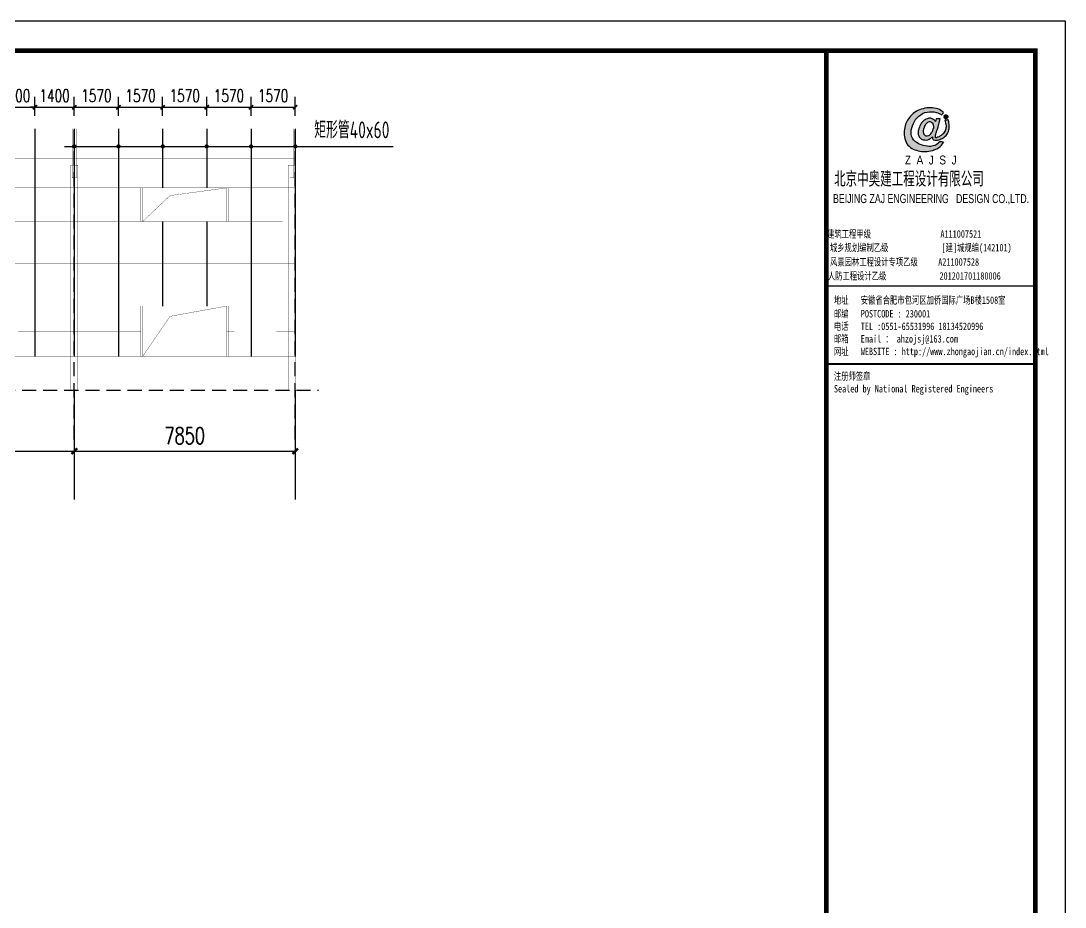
# Model space of a CAD drawing. Extents: x 180850 to 1400258, y 48356 to 327067.
# Drawn here: x 1246266 to 1283373, y 167623 to 199123 of the extents above; entities that cross this region are included whole.
import ezdxf
from ezdxf.enums import TextEntityAlignment as Align

# ---------------------------------------------------------------- set-up
doc = ezdxf.new("R2010")
doc.units = 0
doc.header["$LTSCALE"] = 1000
doc.linetypes.add('DASHED', pattern=[0.75, 0.5, -0.25])
doc.layers.add('_0', color=7, linetype='Continuous', lineweight=25)
for name, color, linetype in [('AXIS', 3, 'Continuous'), ('LT', 27, 'Continuous'), ('PUB_TITLE', 4, 'Continuous'), ('TEXT', 7, 'Continuous'), ('图签', 3, 'Continuous')]:
    doc.layers.add(name, color=color, linetype=linetype)
doc.styles.add('_gyy_title_Arial', font='arial.ttf', dxfattribs={"width": 0.7})
doc.styles.add('_gyy_title_ST', font='', dxfattribs={"width": 0.8})
doc.styles.add('_TCH_DIM_T3', font='SIMPLEX', dxfattribs={"width": 0.705882, "bigfont": 'GBCBIG'})
doc.styles.add('HZ', font='txt.shx', dxfattribs={"width": 0.8, "bigfont": '000hztxt.shx'})
doc.styles.add('TSSD_Label', font='tssdeng.shx', dxfattribs={"width": 0.7, "bigfont": 'hztxt.shx'})
doc.styles.get('_gyy_title_ST').set_extended_font_data('SimSun')
doc.dimstyles.new('_TCH_ARCH&&150', dxfattribs={"dimtxt": 446.25, "dimasz": 150, "dimexe": 375, "dimexo": 450, "dimgap": 189.375, "dimtad": 1, "dimdec": 0, "dimzin": 0, "dimdsep": 46, "dimtxsty": '_TCH_DIM_T3', "dimblk": 'ARCHTICK', "dimcen": 0.09, "dimclrd": 3, "dimclre": 3, "dimclrt": 7, "dimazin": 2, "dimtfac": 1, "dimtdec": 0, "dimtix": 1, "dimtmove": 2, "dimatfit": 3, "dimfxl": 1, "dimtolj": 1, "dimtzin": 0, "dimarcsym": 0})
doc.dimstyles.new('_TCH_ARCH&&200', dxfattribs={"dimtxt": 595, "dimasz": 200, "dimexe": 500, "dimexo": 600, "dimgap": 252.5, "dimtad": 1, "dimdec": 0, "dimzin": 0, "dimdsep": 46, "dimtxsty": '_TCH_DIM_T3', "dimblk": 'ARCHTICK', "dimcen": 0.09, "dimclrt": 7, "dimazin": 2, "dimtfac": 1, "dimtdec": 0, "dimtix": 1, "dimtmove": 2, "dimatfit": 3, "dimfxl": 1, "dimtolj": 1, "dimtzin": 0, "dimarcsym": 0})

# ---------------------------------------------------------------- blocks, each defined once
blk = doc.blocks.new('A$C5D176E33')
at = {"layer": 'LT', "linetype": 'DASHED'}
for p, q in [((42960, 39319), (42960, 50369)), ((50810, 39319), (50810, 50369)), ((605, 41069), (51633, 41069))]:
    blk.add_line(p, q, dxfattribs=at)
at = {"layer": 'LT', "linetype": 'DASHED', "const_width": 10}
for points in [[(50810, 50369), (1310, 50369)], [(50810, 49319), (1310, 49319)], [(50810, 48269), (1310, 48269)], [(50360, 47069), (1310, 47069)], [(50360, 45569), (1310, 45569)], [(50810, 45565), (34318, 45565)], [(50810, 44065), (34468, 44065)], [(40960, 43167), (45328, 43167)], [(48385, 43164), (50810, 43167)], [(50810, 42269), (34468, 42269)]]:
    blk.add_lwpolyline(points, dxfattribs=at)
for points in [[(42885, 50369), (43035, 50369), (43035, 48622), (42885, 48622)], [(50613, 50369), (50763, 50369), (50763, 48622), (50613, 48622)], [(42838, 41069), (42838, 49069), (43088, 49069), (43088, 41069)], [(50560, 41069), (50560, 49069), (50810, 49069), (50810, 41069)], [(45328, 48265), (45385, 48265), (45385, 47065), (45328, 47065)], [(46364, 47990), (48385, 48265), (48385, 47065), (45385, 47065)], [(48442, 48265), (48385, 48265), (48385, 47065), (48442, 47065)], [(45328, 44065), (45385, 44065), (45385, 42269), (45328, 42269)], [(46364, 43698), (48385, 44065), (48385, 42269), (45385, 42269)], [(48442, 44065), (48385, 44065), (48385, 42269), (48442, 42269)]]:
    blk.add_lwpolyline(points, close=True, dxfattribs=at)
blk = doc.blocks.new('dd')
at = {"layer": '图签'}
h = blk.add_hatch(color=5, dxfattribs=at)
h.set_gradient(color1=(0, 0, 255), color2=(36, 36, 255), one_color=1, tint=0.57)
h.paths.add_polyline_path([(452, 1270, -0.093206), (531, 1562, -0.136321), (716, 1807, -0.161039), (988, 1948, -0.108591), (1307, 1935, -0.049497), (1479, 1861, 0.062627), (1539, 1932, 0.094388), (1351, 2056, 0.136326), (854, 2062, 0.161722), (430, 1810, 0.133661), (243, 1435, 0.158414), (286, 937, 0.22517), (632, 669, 0.138663), (1107, 646, 0.074676), (1375, 753, 0.125344), (1543, 944, 0.006312), (1413, 948, -0.090385), (1244, 833, -0.096745), (1053, 797, -0.073845), (803, 850, -0.140868), (530, 1020, -0.160753)])
h = blk.add_hatch(color=1, dxfattribs=at)
h.set_gradient(color1=(255, 0, 0), color2=(255, 0, 0), tint=0.57)
h.paths.add_polyline_path([(1557, 1818, 0.386553), (1564, 1757, 0.170676), (1604, 1736, 0.082224), (1657, 1743, 0.087509), (1686, 1766, 0.264235), (1694, 1804, 0.244333), (1636, 1850, 0.30271)])
h = blk.add_hatch(color=5, dxfattribs=at)
h.set_gradient(color1=(0, 0, 255), color2=(36, 36, 255), one_color=1, tint=0.57)
h.paths.add_polyline_path([(1306, 1289, 0.011169), (1334, 1370, 0.005807), (1431, 1724, 0.01105), (1292, 1724, 0.016796), (1267, 1634, 0.125943), (1203, 1704, 0.083806), (1120, 1739, 0.082879), (1047, 1739, -0.008503), (952, 1710, 0.060057), (844, 1628, 0.086078), (774, 1532, 0.099424), (705, 1347, 0.12153), (690, 1225, 0.102644), (719, 1122, 0.056648), (797, 1042, 0.092914), (913, 1013, 0.194578), (1098, 1064, -0.002562), (1175, 1122, 0.064354), (1167, 1068, 0.172385), (1207, 1017, 0.105458), (1300, 1002, 0.086567), (1454, 1046, 0.047674), (1592, 1136, 0.166359), (1692, 1274, 0.096748), (1728, 1431, 0.03151), (1728, 1548, 0.041815), (1700, 1691, 0.007654), (1588, 1673, -0.009919), (1610, 1585, -0.068269), (1624, 1482, -0.105336), (1605, 1352, -0.14652), (1528, 1223, -0.070486), (1434, 1151, -0.077937), (1341, 1103, -0.127098), (1272, 1084, -0.114215), (1267, 1129, -0.007609)])
h.paths.add_polyline_path([(865, 1245, -0.099994), (863, 1328, -0.050974), (888, 1427, -0.120527), (938, 1529, -0.043888), (1002, 1595, -0.08446), (1063, 1619, -0.147309), (1127, 1607, -0.037474), (1177, 1572, -0.06931), (1209, 1507, -0.067662), (1213, 1431, -0.02676), (1211, 1413, 0.017209), (1183, 1329, -0.048815), (1120, 1223, -0.139096), (1046, 1163, -0.097991), (944, 1153, -0.085394), (909, 1169, -0.149141)], flags=16)
blk.add_lwpolyline([(1539, 1932, 0.094388), (1351, 2056, 0.136326), (854, 2062, 0.161722), (430, 1810, 0.133661), (243, 1435, 0.158414), (286, 937, 0.22517), (632, 669, 0.138663), (1107, 646, 0.074676), (1375, 753, 0.125344), (1543, 944, 0.006312), (1413, 948, -0.090385), (1244, 833, -0.096745), (1053, 797, -0.073845), (803, 850, -0.140868), (530, 1020, -0.160753), (452, 1270, -0.093206), (531, 1562, -0.136321), (716, 1807, -0.161039), (988, 1948, -0.108591), (1307, 1935, -0.049497), (1479, 1861, 0.062627)], format="xyb", close=True, dxfattribs=at)
for points in [[(1694, 1804, 0.243958), (1636, 1850, 0.303117), (1557, 1818, 0.386553), (1564, 1757, 0.170676), (1604, 1736, 0.082224), (1657, 1743, 0.087509), (1686, 1766, 0.264235), (1694, 1804, -7.823139)], [(1431, 1724, 0.011041), (1292, 1724, 0.016796), (1267, 1634, 0.125943), (1203, 1704, 0.083806), (1120, 1739, 0.082879), (1047, 1739, -0.008503), (952, 1710, 0.060057), (844, 1628, 0.086078), (774, 1532, 0.099424), (705, 1347, 0.12153), (690, 1225, 0.102644), (719, 1122, 0.056648), (797, 1042, 0.092914), (913, 1013, 0.194578), (1098, 1064, -0.002562), (1175, 1122, 0.064354), (1167, 1068, 0.172385), (1207, 1017, 0.105458), (1300, 1002, 0.086567), (1454, 1046, 0.047674), (1592, 1136, 0.166359), (1692, 1274, 0.096748), (1728, 1431, 0.03151), (1728, 1548, 0.041815), (1700, 1691, 0.007654), (1588, 1673, -0.009919), (1610, 1585, -0.068269), (1624, 1482, -0.105336), (1605, 1352, -0.14652), (1528, 1223, -0.070486), (1434, 1151, -0.077937), (1341, 1103, -0.127098), (1272, 1084, -0.114215), (1267, 1129, -0.007609), (1306, 1289, 0.011169), (1334, 1370, 0.005782), (1430, 1722, 0.069025)], [(1213, 1431, 0.067662), (1209, 1507, 0.06931), (1177, 1572, 0.037474), (1127, 1607, 0.147309), (1063, 1619, 0.08446), (1002, 1595, 0.043888), (938, 1529, 0.120527), (888, 1427, 0.050974), (863, 1328, 0.099994), (865, 1245, 0.149141), (909, 1169, 0.085394), (944, 1153, 0.097991), (1046, 1163, 0.139096), (1120, 1223, 0.048815), (1183, 1329, -0.017209), (1211, 1413, 0.02676), (1213, 1431, 0.441273)]]:
    blk.add_lwpolyline(points, format="xyb", dxfattribs=at)
at = {"insert": (246, 492), "char_height": 300, "width": 8000, "attachment_point": 1, "style": 'HZ'}
blk.add_mtext('{\\fArial|b0|i0|c0|p32;Z  A  J  S  J}', dxfattribs=at)
blk = doc.blocks.new('_ArchTick')
at = {"color": 0, "linetype": 'ByBlock', "const_width": 0.4}
blk.add_lwpolyline([(-0.5, -0.5), (0.5, 0.5)], dxfattribs=at)
blk = doc.blocks.new('*D986')
at = {"layer": 'AXIS', "color": 0, "lineweight": -2, "transparency": 16777216}
for p, q in [((1241163, 185392), (1241163, 183327)), ((1248163, 185392), (1248163, 183327)), ((1241163, 183827), (1248163, 183827))]:
    blk.add_line(p, q, dxfattribs=at)
at = {"layer": 'Defpoints', "color": 0, "transparency": 16777216}
for p in [(1241163, 185992), (1248163, 185992), (1248163, 183827)]:
    blk.add_point(p, dxfattribs=at)
at = {"layer": 'AXIS', "color": 0, "lineweight": -2, "transparency": 16777216, "xscale": 200, "yscale": 200, "zscale": 200, "rotation": 180}
blk.add_blockref('_ArchTick', (1241163, 183827), dxfattribs=at)
at = {"layer": 'AXIS', "color": 0, "lineweight": -2, "transparency": 16777216, "xscale": 200, "yscale": 200, "zscale": 200}
blk.add_blockref('_ArchTick', (1248163, 183827), dxfattribs=at)
at = {"layer": 'AXIS', "color": 7, "transparency": 16777216, "insert": (1244663, 184377), "char_height": 595, "attachment_point": 5, "style": '_TCH_DIM_T3'}
blk.add_mtext('\\A1;7000', dxfattribs=at)
blk = doc.blocks.new('*D987')
at = {"layer": 'AXIS', "color": 0, "lineweight": -2, "transparency": 16777216}
for p, q in [((1248163, 185392), (1248163, 183327)), ((1256013, 185392), (1256013, 183327)), ((1248163, 183827), (1256013, 183827))]:
    blk.add_line(p, q, dxfattribs=at)
at = {"layer": 'Defpoints', "color": 0, "transparency": 16777216}
for p in [(1248163, 185992), (1256013, 185992), (1256013, 183827)]:
    blk.add_point(p, dxfattribs=at)
at = {"layer": 'AXIS', "color": 0, "lineweight": -2, "transparency": 16777216, "xscale": 200, "yscale": 200, "zscale": 200, "rotation": 180}
blk.add_blockref('_ArchTick', (1248163, 183827), dxfattribs=at)
at = {"layer": 'AXIS', "color": 0, "lineweight": -2, "transparency": 16777216, "xscale": 200, "yscale": 200, "zscale": 200}
blk.add_blockref('_ArchTick', (1256013, 183827), dxfattribs=at)
at = {"layer": 'AXIS', "color": 7, "transparency": 16777216, "insert": (1252088, 184377), "char_height": 595, "attachment_point": 5, "style": '_TCH_DIM_T3'}
blk.add_mtext('\\A1;7850', dxfattribs=at)
blk = doc.blocks.new('*D1016')
at = {"color": 3, "lineweight": -2, "transparency": 16777216}
for p, q in [((1245363, 195742), (1245363, 196427)), ((1246763, 195742), (1246763, 196427)), ((1245363, 196052), (1245213, 196052)), ((1245363, 196052), (1246763, 196052)), ((1246763, 196052), (1246913, 196052))]:
    blk.add_line(p, q, dxfattribs=at)
at = {"layer": 'Defpoints', "color": 0, "transparency": 16777216}
for p in [(1246763, 196052), (1245363, 195292), (1246763, 195292)]:
    blk.add_point(p, dxfattribs=at)
at = {"color": 3, "lineweight": -2, "transparency": 16777216, "xscale": 150, "yscale": 150, "zscale": 150}
blk.add_blockref('_ArchTick', (1245363, 196052), dxfattribs=at)
at = {"color": 3, "lineweight": -2, "transparency": 16777216, "xscale": 150, "yscale": 150, "zscale": 150, "rotation": 180}
blk.add_blockref('_ArchTick', (1246763, 196052), dxfattribs=at)
at = {"color": 7, "transparency": 16777216, "insert": (1246063, 196465), "char_height": 446.2, "attachment_point": 5, "style": '_TCH_DIM_T3'}
blk.add_mtext('\\A1;1400', dxfattribs=at)
blk = doc.blocks.new('*D1017')
at = {"color": 3, "lineweight": -2, "transparency": 16777216}
for p, q in [((1246763, 195742), (1246763, 196427)), ((1248163, 195742), (1248163, 196427)), ((1246763, 196052), (1246613, 196052)), ((1246763, 196052), (1248163, 196052)), ((1248163, 196052), (1248313, 196052))]:
    blk.add_line(p, q, dxfattribs=at)
at = {"layer": 'Defpoints', "color": 0, "transparency": 16777216}
for p in [(1248163, 196052), (1246763, 195292), (1248163, 195292)]:
    blk.add_point(p, dxfattribs=at)
at = {"color": 3, "lineweight": -2, "transparency": 16777216, "xscale": 150, "yscale": 150, "zscale": 150}
blk.add_blockref('_ArchTick', (1246763, 196052), dxfattribs=at)
at = {"color": 3, "lineweight": -2, "transparency": 16777216, "xscale": 150, "yscale": 150, "zscale": 150, "rotation": 180}
blk.add_blockref('_ArchTick', (1248163, 196052), dxfattribs=at)
at = {"color": 7, "transparency": 16777216, "insert": (1247463, 196465), "char_height": 446.2, "attachment_point": 5, "style": '_TCH_DIM_T3'}
blk.add_mtext('\\A1;1400', dxfattribs=at)
blk = doc.blocks.new('*D1018')
at = {"color": 3, "lineweight": -2, "transparency": 16777216}
for p, q in [((1248163, 195742), (1248163, 196427)), ((1249733, 195742), (1249733, 196427)), ((1248163, 196052), (1249733, 196052))]:
    blk.add_line(p, q, dxfattribs=at)
at = {"layer": 'Defpoints', "color": 0, "transparency": 16777216}
for p in [(1249733, 196052), (1248163, 195292), (1249733, 195292)]:
    blk.add_point(p, dxfattribs=at)
at = {"color": 3, "lineweight": -2, "transparency": 16777216, "xscale": 150, "yscale": 150, "zscale": 150, "rotation": 180}
blk.add_blockref('_ArchTick', (1248163, 196052), dxfattribs=at)
at = {"color": 3, "lineweight": -2, "transparency": 16777216, "xscale": 150, "yscale": 150, "zscale": 150}
blk.add_blockref('_ArchTick', (1249733, 196052), dxfattribs=at)
at = {"color": 7, "transparency": 16777216, "insert": (1248948, 196465), "char_height": 446.2, "attachment_point": 5, "style": '_TCH_DIM_T3'}
blk.add_mtext('\\A1;1570', dxfattribs=at)
blk = doc.blocks.new('*D1019')
at = {"color": 3, "lineweight": -2, "transparency": 16777216}
for p, q in [((1249733, 195742), (1249733, 196427)), ((1251303, 195742), (1251303, 196427)), ((1249733, 196052), (1251303, 196052))]:
    blk.add_line(p, q, dxfattribs=at)
at = {"layer": 'Defpoints', "color": 0, "transparency": 16777216}
for p in [(1251303, 196052), (1249733, 195292), (1251303, 195292)]:
    blk.add_point(p, dxfattribs=at)
at = {"color": 3, "lineweight": -2, "transparency": 16777216, "xscale": 150, "yscale": 150, "zscale": 150, "rotation": 180}
blk.add_blockref('_ArchTick', (1249733, 196052), dxfattribs=at)
at = {"color": 3, "lineweight": -2, "transparency": 16777216, "xscale": 150, "yscale": 150, "zscale": 150}
blk.add_blockref('_ArchTick', (1251303, 196052), dxfattribs=at)
at = {"color": 7, "transparency": 16777216, "insert": (1250518, 196465), "char_height": 446.2, "attachment_point": 5, "style": '_TCH_DIM_T3'}
blk.add_mtext('\\A1;1570', dxfattribs=at)
blk = doc.blocks.new('*D1020')
at = {"color": 3, "lineweight": -2, "transparency": 16777216}
for p, q in [((1251303, 195742), (1251303, 196427)), ((1252873, 195742), (1252873, 196427)), ((1251303, 196052), (1252873, 196052))]:
    blk.add_line(p, q, dxfattribs=at)
at = {"layer": 'Defpoints', "color": 0, "transparency": 16777216}
for p in [(1252873, 196052), (1251303, 195292), (1252873, 195292)]:
    blk.add_point(p, dxfattribs=at)
at = {"color": 3, "lineweight": -2, "transparency": 16777216, "xscale": 150, "yscale": 150, "zscale": 150, "rotation": 180}
blk.add_blockref('_ArchTick', (1251303, 196052), dxfattribs=at)
at = {"color": 3, "lineweight": -2, "transparency": 16777216, "xscale": 150, "yscale": 150, "zscale": 150}
blk.add_blockref('_ArchTick', (1252873, 196052), dxfattribs=at)
at = {"color": 7, "transparency": 16777216, "insert": (1252088, 196465), "char_height": 446.2, "attachment_point": 5, "style": '_TCH_DIM_T3'}
blk.add_mtext('\\A1;1570', dxfattribs=at)
blk = doc.blocks.new('*D1021')
at = {"color": 3, "lineweight": -2, "transparency": 16777216}
for p, q in [((1252873, 195742), (1252873, 196427)), ((1254443, 195742), (1254443, 196427)), ((1252873, 196052), (1254443, 196052))]:
    blk.add_line(p, q, dxfattribs=at)
at = {"layer": 'Defpoints', "color": 0, "transparency": 16777216}
for p in [(1254443, 196052), (1252873, 195292), (1254443, 195292)]:
    blk.add_point(p, dxfattribs=at)
at = {"color": 3, "lineweight": -2, "transparency": 16777216, "xscale": 150, "yscale": 150, "zscale": 150, "rotation": 180}
blk.add_blockref('_ArchTick', (1252873, 196052), dxfattribs=at)
at = {"color": 3, "lineweight": -2, "transparency": 16777216, "xscale": 150, "yscale": 150, "zscale": 150}
blk.add_blockref('_ArchTick', (1254443, 196052), dxfattribs=at)
at = {"color": 7, "transparency": 16777216, "insert": (1253658, 196465), "char_height": 446.2, "attachment_point": 5, "style": '_TCH_DIM_T3'}
blk.add_mtext('\\A1;1570', dxfattribs=at)
blk = doc.blocks.new('*D1022')
at = {"color": 3, "lineweight": -2, "transparency": 16777216}
for p, q in [((1254443, 195742), (1254443, 196427)), ((1256013, 195742), (1256013, 196427)), ((1254443, 196052), (1256013, 196052))]:
    blk.add_line(p, q, dxfattribs=at)
at = {"layer": 'Defpoints', "color": 0, "transparency": 16777216}
for p in [(1256013, 196052), (1254443, 195292), (1256013, 195292)]:
    blk.add_point(p, dxfattribs=at)
at = {"color": 3, "lineweight": -2, "transparency": 16777216, "xscale": 150, "yscale": 150, "zscale": 150, "rotation": 180}
blk.add_blockref('_ArchTick', (1254443, 196052), dxfattribs=at)
at = {"color": 3, "lineweight": -2, "transparency": 16777216, "xscale": 150, "yscale": 150, "zscale": 150}
blk.add_blockref('_ArchTick', (1256013, 196052), dxfattribs=at)
at = {"color": 7, "transparency": 16777216, "insert": (1255228, 196465), "char_height": 446.2, "attachment_point": 5, "style": '_TCH_DIM_T3'}
blk.add_mtext('\\A1;1570', dxfattribs=at)

msp = doc.modelspace()

# ---------------------------------------------------------------- linework, layer by layer
at = {"color": 4}
for p, q in [((1246763.3, 195291.63), (1246763.3, 187191.63)), ((1248163.3, 195291.63), (1248163.3, 187191.63)), ((1249733.3, 195291.63), (1249733.3, 187191.63)), ((1251303.3, 195291.63), (1251303.3, 193191.63)), ((1252873.3, 195291.63), (1252873.3, 193191.63)), ((1254443.3, 195291.63), (1254443.3, 187191.63)), ((1256013.3, 195291.63), (1256013.3, 187191.63)), ((1251303.3, 191991.63), (1251303.3, 188988.25)), ((1252873.3, 191991.63), (1252873.3, 188988.25))]:
    msp.add_line(p, q, dxfattribs=at)
at = {"layer": '_0', "color": 1, "const_width": 75}
for points in [[(1248163.46, 194698.99, 1), (1248163.46, 194623.99, 1)], [(1249733.3, 194698.99, 1), (1249733.3, 194623.99, 1)], [(1251308.47, 194698.99, 1), (1251308.47, 194623.99, 1)], [(1252865.89, 194698.99, 1), (1252865.89, 194623.99, 1)], [(1254447.52, 194697.17, 1), (1254447.52, 194622.17, 1)], [(1256018.13, 194698.99, 1), (1256018.13, 194623.99, 1)]]:
    msp.add_lwpolyline(points, format="xyb", close=True, dxfattribs=at)
at = {"layer": 'AXIS', "linetype": 'ByBlock'}
msp.add_line((1247811.28, 194661.49), (1259495.49, 194661.49), dxfattribs=at)
at = {"layer": 'AXIS'}
for p, q in [((1248163.3, 185991.63), (1248163.3, 182106.74)), ((1256013.3, 185991.63), (1256013.3, 182106.74))]:
    msp.add_line(p, q, dxfattribs=at)
at = {"layer": 'PUB_TITLE'}
msp.add_line((1274888.11, 189702.79), (1282312.35, 189702.79), dxfattribs=at)
msp.add_lwpolyline([(1194176.07, 199122.83), (1283372.95, 199122.83), (1283372.95, 136122.89), (1194176.07, 136122.89)], close=True, dxfattribs=at)
at = {"layer": 'PUB_TITLE', "const_width": 159.09}
for points in [[(1196827.58, 137183.5), (1196827.58, 198062.23), (1282312.35, 198062.23), (1282312.35, 137183.5)], [(1274888.11, 198062.23), (1282312.35, 198062.23), (1282312.35, 137183.5), (1274888.11, 137183.5)]]:
    msp.add_lwpolyline(points, close=True, dxfattribs=at)
at = {"layer": 'PUB_TITLE', "const_width": 74.24}
msp.add_lwpolyline([(1274888.11, 186923.55), (1282312.35, 186923.55)], dxfattribs=at)

# ---------------------------------------------------------------- block references
msp.add_blockref('A$C5D176E33', (1205203.12, 144923.02))
at = {"layer": '图签', "xscale": 1.060604999957576, "yscale": 1.060604999957576, "zscale": 1.060604999957576}
msp.add_blockref('dd', (1277418.29, 193815.18), dxfattribs=at)

# ---------------------------------------------------------------- texts
at = {"color": 1, "insert": (1275164.26, 193769.45), "char_height": 538.6495, "width": 7045.2269, "attachment_point": 1, "style": 'HZ'}
msp.add_mtext('北京中奥建工程设计有限公司', dxfattribs=at)
at = {"layer": 'PUB_TITLE', "width": 0.7}
for s, height, style, p in [('BEIJING ZAJ ENGINEERING   DESIGN CO.,LTD.', 318.1812, '_gyy_title_Arial', (1278608.93, 192646.54)), ('建筑工程甲级                 A111007521             ', 265.151, '_gyy_title_ST', (1278598.26, 191417.8)), ('城乡规划编制乙级             [建]城规编(142101)', 265.151, '_gyy_title_ST', (1278244.2, 190931.33)), ('风景园林工程设计专项乙级     A211007528           ', 265.151, '_gyy_title_ST', (1278466.28, 190422.69)), ('人防工程设计乙级             201201701180006', 265.151, '_gyy_title_ST', (1278014.11, 189926.47))]:
    msp.add_text(s, height=height, dxfattribs=dict(at, style=style)).set_placement(p, align=Align.CENTER)
at = {"layer": 'PUB_TITLE', "style": '_gyy_title_ST', "width": 0.7}
for s, p in [('地址   安徽省合肥市包河区加侨国际广场B楼1508室', (1275156.49, 189065.04)), ('邮编   POSTCODE : 230001', (1275156.49, 188580.72)), ('电话   TEL :0551-65531996 18134520996', (1275156.49, 188135.26)), ('邮箱   Email ： ahzojsj@163.com', (1275156.49, 187689.81)), ('网址   WEBSITE : http://www.zhongaojian.cn/index.html', (1275156.49, 187241.74)), ('注册师签章', (1275156.49, 186361.43)), ('Sealed by National Registered Engineers', (1275157.93, 185915.98))]:
    msp.add_text(s, height=265.151, dxfattribs=at).set_placement(p)
at = {"layer": 'TEXT', "style": 'TSSD_Label', "width": 0.7}
msp.add_text('矩形管40x60', height=600, dxfattribs=at).set_placement((1259362.5, 194769.31), align=Align.BOTTOM_RIGHT)

# ---------------------------------------------------------------- dimensions: what is measured, and where the dimension line sits
for base, p1, p2, picture, middle in [((1246763.3, 196052.42), (1245363.3, 195291.63), (1246763.3, 195291.63), '*D1016', (1246063.3, 196464.92)), ((1248163.3, 196052.42), (1246763.3, 195291.63), (1248163.3, 195291.63), '*D1017', (1247463.3, 196464.92)), ((1249733.3, 196052.42), (1248163.3, 195291.63), (1249733.3, 195291.63), '*D1018', (1248948.3, 196464.92)), ((1251303.3, 196052.42), (1249733.3, 195291.63), (1251303.3, 195291.63), '*D1019', (1250518.3, 196464.92)), ((1252873.3, 196052.42), (1251303.3, 195291.63), (1252873.3, 195291.63), '*D1020', (1252088.3, 196464.92)), ((1254443.3, 196052.42), (1252873.3, 195291.63), (1254443.3, 195291.63), '*D1021', (1253658.3, 196464.92)), ((1256013.3, 196052.42), (1254443.3, 195291.63), (1256013.3, 195291.63), '*D1022', (1255228.3, 196464.92))]:
    dim = msp.add_linear_dim(base=base, p1=p1, p2=p2, dimstyle='_TCH_ARCH&&150')
    dim.commit()
    dim.dimension.update_dxf_attribs({"geometry": picture, "text_midpoint": middle})
at = {"layer": 'AXIS'}
for p1, p2, picture, middle in [((1241163.3, 185991.63), (1248163.3, 185991.63), '*D986', (1244663.3, 184376.62)), ((1248163.3, 185991.63), (1256013.3, 185991.63), '*D987', (1252088.3, 184376.62))]:
    dim = msp.add_aligned_dim(p1=p1, p2=p2, distance=-2165.01, dimstyle='_TCH_ARCH&&200', dxfattribs=at)
    dim.commit()
    dim.dimension.update_dxf_attribs({"geometry": picture, "text_midpoint": middle})

doc.saveas('drawing.dxf')
